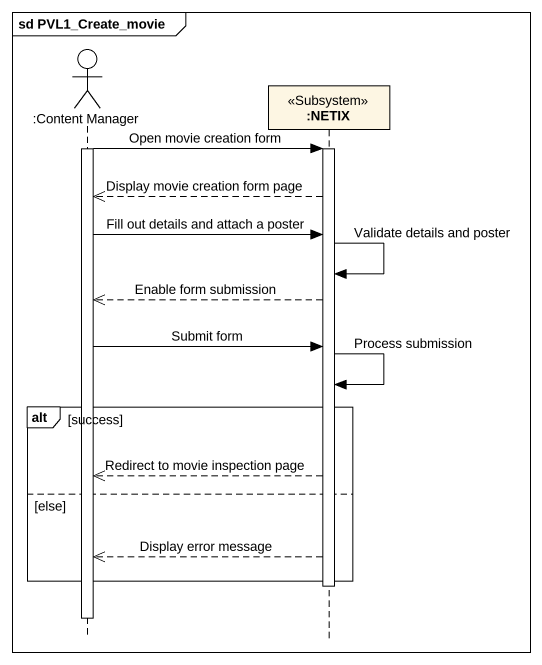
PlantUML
@startuml
mainframe sd PVL1_Create_movie
hide footbox
actor ":Content Manager" as Content_Manager
participant ":NETIX" as NETIX <<Subsystem>>

activate Content_Manager
Content_Manager -> NETIX : Open movie creation form
activate NETIX
NETIX -->> Content_Manager : Display movie creation form page
Content_Manager -> NETIX : Fill out details and attach a poster
NETIX -> NETIX : Validate details and poster
NETIX -->> Content_Manager : Enable form submission
Content_Manager -> NETIX : Submit form
NETIX -> NETIX : Process submission
alt success
  NETIX -->> Content_Manager : Redirect to movie inspection page
else else
  NETIX -->> Content_Manager : Display error message
end
deactivate NETIX
deactivate Content_Manager
@enduml
